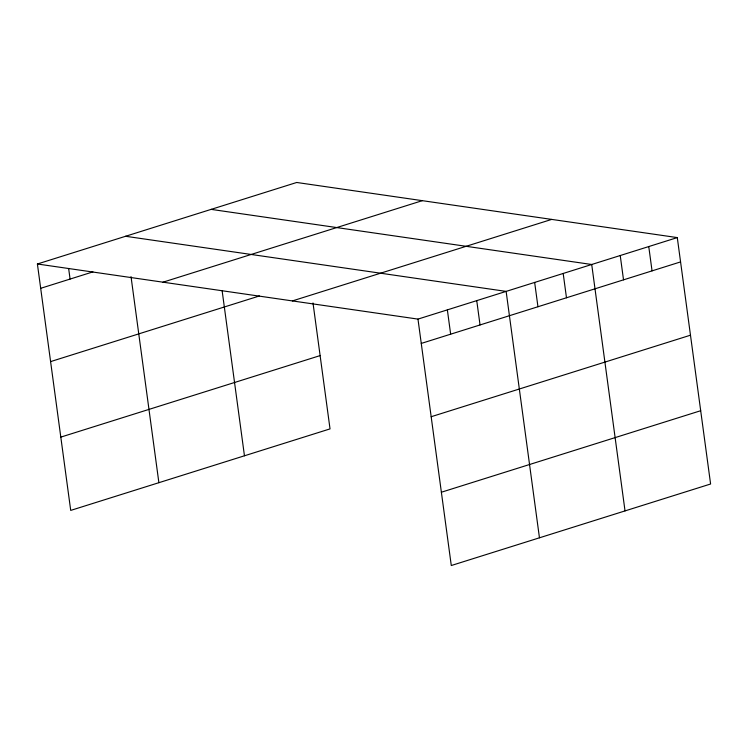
<?xml version="1.0" encoding="UTF-8"?>
<svg xmlns="http://www.w3.org/2000/svg" width="748" height="748" viewBox="0 0 748 748"><rect width="100%" height="100%" fill="white"/><g stroke="black" fill="none" stroke-linecap="round" stroke-linejoin="round"><path stroke-width="1.12" d="M37.4 263.997L296.713 182.475L677.286 237.593L710.6 484.003L451.287 565.525L417.973 319.106L37.4 263.997L70.714 510.407L330.027 428.894L313.001 302.968M40.691 288.307L92.93 271.889M162.989 282.183L422.302 200.67M50.593 361.602L259.444 295.946M292.384 300.92L551.697 219.407M417.973 319.106L677.286 237.593M60.803 437.113L320.116 355.599M421.264 343.426L680.568 261.912M431.175 416.72L690.479 335.197M441.376 492.231L700.689 410.717M211.142 209.375L591.715 264.493L625.029 510.903M125.561 236.274L506.134 291.393L539.458 537.803M648.759 246.56L652.05 270.879M620.232 255.526L623.523 279.846M563.188 273.459L566.479 297.779M534.661 282.426L537.952 306.745M476.747 300.631L480.038 324.95M447.36 309.868L450.651 334.188M222.165 290.953L244.456 455.794M131.022 276.629L158.885 482.694M68.666 268.654L70.078 279.069"/></g></svg>
